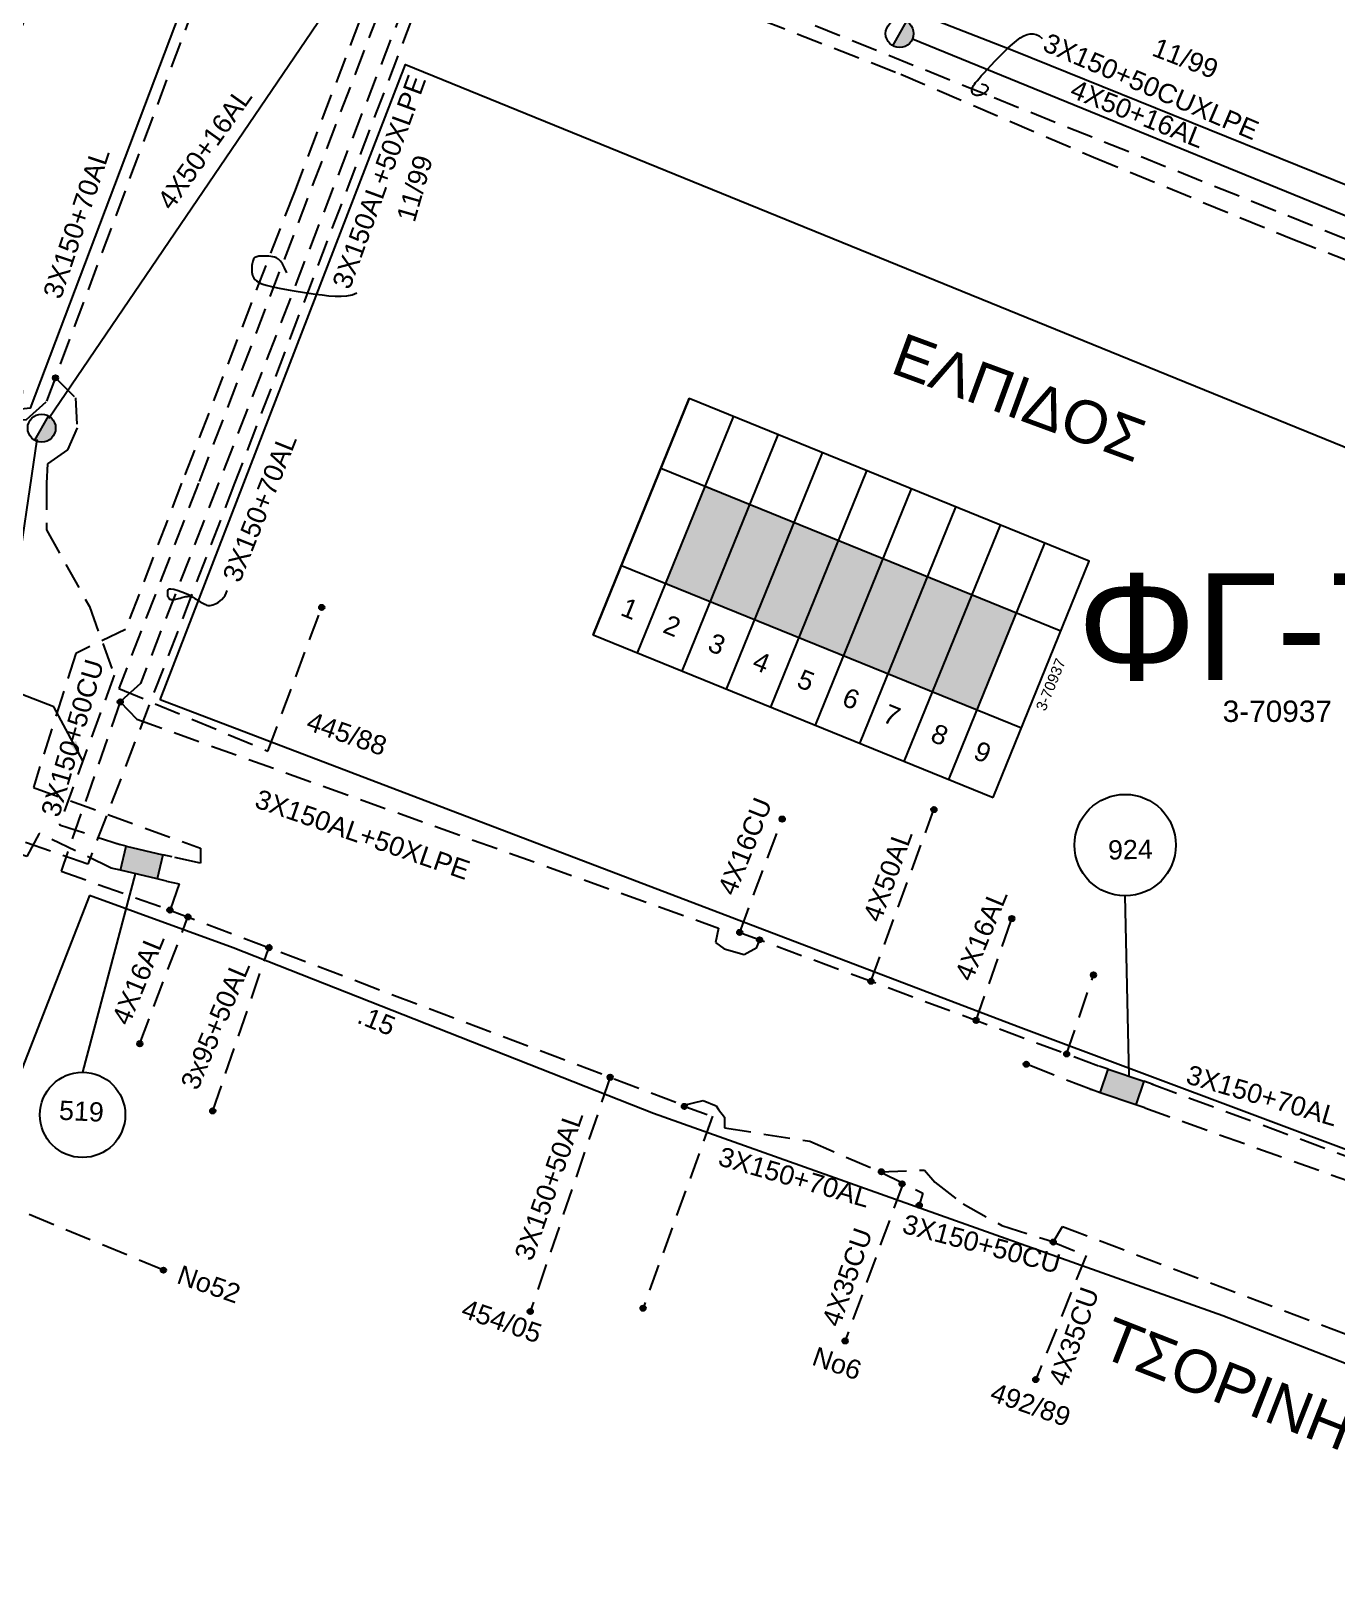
# Model space of a CAD drawing. Header units: millimetres. Extents: x -2238 to -1136, y 747 to 1272.
# Drawn here: x -1520.6 to -1457.7, y 1091.1 to 1165.8 of the extents above; entities that cross this region are included whole.
import ezdxf
from ezdxf.enums import TextEntityAlignment as Align

# ---------------------------------------------------------------- set-up
doc = ezdxf.new("R2010")
doc.units = ezdxf.units.MM
doc.linetypes.add('DASHED', pattern=[19.05, 12.7, -6.35])
for name, color, linetype in [('Link Box 4 Διευθύνσεων', 7, 'Continuous'), ('Άγνωστα', 7, 'Continuous'), ('Ασφαλειοκιβώτια Χ.Τ 9 αναχωρήσεων', 7, 'Continuous'), ('Γυμνά εναέρια ΧΤ (3Φ)   4x35CU', 7, 'Continuous'), ('Γυμνά εναέρια ΧΤ και ΦΟΠ (3Φ)   4x50+16AL', 7, 'Continuous'), ('Επιγραφές - Σχήματα', 7, 'Continuous'), ('Καλώδια ΧΤ   3x150+50AL', 7, 'DASHED'), ('Καλώδια ΧΤ   3x150+50CU', 7, 'DASHED'), ('Καλώδια ΧΤ   3x150AL+50XLPE', 7, 'DASHED'), ('Καλώδια ΧΤ   3x95+50CU', 7, 'DASHED'), ('Στύλος ΦΜ', 7, 'Continuous'), ('Στύλος ΦΜ @ 1', 7, 'Continuous'), ('Συνδέσεις', 7, 'Continuous'), ('Υπόβαθρο ΔΕΗ', 7, 'Continuous'), ('Υπόγεια Καλώδια Δικτύου ΧΤ   .15', 7, 'DASHED'), ('Υπόγεια καλώδια Δικτύου ΧΤ και Παρ. ΧΤ - 3X150+70 AL', 7, 'DASHED'), ('Υπόγεια καλώδια Παροχών ΧΤ   4x16AL', 7, 'DASHED'), ('Υπόγεια καλώδια Παροχών ΧΤ   4x16CU', 7, 'DASHED'), ('Υπόγεια καλώδια Παροχών ΧΤ   4x50AL', 7, 'DASHED')]:
    doc.layers.add(name, color=color, linetype=linetype)
doc.styles.get("Standard").update_dxf_attribs({"font": 'ARIAL.TTF'})
doc.linetypes.add('SYN_LINE', pattern='A,0.5,-0.0001,["/\\/\\/\\/",Standard,S=0.1,R=0,X=0,Y=-0.05],-0.25', length=0.7501)
doc.dimstyles.new('ISO-25', dxfattribs={"dimtxt": 2.5, "dimasz": 2.5, "dimexe": 1.25, "dimexo": 0.625, "dimtad": 1, "dimtxsty": 'Standard', "dimcen": 2.5, "dimadec": 0, "dimazin": 0, "dimtfac": 1, "dimtmove": 0, "dimatfit": 3, "dimfxl": 1, "dimarcsym": 0})

# ---------------------------------------------------------------- blocks, each defined once
blk = doc.blocks.new('_ΣΥΝΔΕΣΗ')
at = {"layer": 'Συνδέσεις', "linetype": 'SYN_LINE', "ltscale": 40}
blk.add_hatch(color=256, dxfattribs=at).paths.add_polyline_path([(0.5, -0.01, 1), (-0.5, -0.01, 1)])
at = {"layer": 'Συνδέσεις'}
blk.add_circle((0, -0.01), 0.5, dxfattribs=at)
blk = doc.blocks.new('ΥΠΑΡΧΩΝ ΤΣΙΜΕΝΤΕΝΙΟΣ ΣΤΥΛΟΣ')
at = {"layer": 'Στύλος ΦΜ'}
blk.add_hatch(color=256, dxfattribs=at).paths.add_polyline_path([(-1.29, -2.28, 0.574793), (2.62, 0, 0.268822), (1.3, 2.27)])
blk.add_line((-1.29, -2.28), (1.3, 2.27), dxfattribs=at)
blk.add_circle((0, 0), 2.62, dxfattribs=at)
at = {"layer": 'Στύλος ΦΜ', "flags": 4}
for tag, p in [('ΑΡΙΘΜΟΣ', (-4.68, 8.05)), ('ΤΥΠΟΣ', (-4.91, 3.03))]:
    blk.add_attdef(tag, p, '', height=4, dxfattribs=at)
blk = doc.blocks.new('LINK BOX 4 ΑΝΑΧΩΡΗΣΕΩΝ')
at = {"layer": 'Link Box 4 Διευθύνσεων', "ltscale": 40}
blk.add_hatch(color=256, dxfattribs=at).paths.add_polyline_path([(-3.54, 0), (-3.54, -4.67), (3.54, -4.67), (3.54, 0)])
for p, q in [((-3.54, 0), (-5.33, 0)), ((5.33, 0), (3.54, 0)), ((-3.54, -4.67), (-5.33, -4.67)), ((5.33, -4.67), (3.54, -4.67))]:
    blk.add_line(p, q, dxfattribs=at)
blk.add_lwpolyline([(-3.54, -4.67), (-3.54, 0), (3.54, 0), (3.54, -4.67)], close=True, dxfattribs=at)
blk = doc.blocks.new('ΑΣΦΑΛΕΙΟΚΙΒΩΤΙΟ ΥΠΟΣΤΑΘΜΟΥ 9 ΑΝΑΧΩΡΗΣΕΩΝ')
at = {"layer": 'Ασφαλειοκιβώτια Χ.Τ 9 αναχωρήσεων', "ltscale": 40}
for p, q in [((-23.8, 40.36), (24.02, 40.36)), ((-9.72, 40.36), (-9.72, -40.64)), ((9.94, 40.36), (9.94, -40.64)), ((-23.8, 31.36), (24.02, 31.36)), ((-23.8, 22.36), (24.02, 22.36)), ((-23.8, 13.36), (24.02, 13.36)), ((-23.8, 4.36), (24.02, 4.36)), ((-23.8, -4.64), (24.02, -4.64)), ((-23.8, -13.64), (24.02, -13.64)), ((-23.8, -22.64), (24.02, -22.64)), ((-23.8, -31.64), (24.02, -31.64))]:
    blk.add_line(p, q, dxfattribs=at)
at = {"layer": 'Ασφαλειοκιβώτια Χ.Τ 9 αναχωρήσεων'}
blk.add_lwpolyline([(-23.8, -40.64), (24.02, -40.64), (24.02, 40.36), (-23.8, 40.36)], close=True, dxfattribs=at)
for s, p in [('1', (-18.45, 37.24)), ('2', (-18.45, 28.67)), ('3', (-18.45, 19.6)), ('4', (-18.45, 10.58)), ('5', (-18.45, 1.57)), ('6', (-18.45, -7.57)), ('7', (-18.45, -15.81)), ('8', (-18.45, -25.5)), ('9', (-18.45, -34.19))]:
    blk.add_text(s, height=3.6, rotation=270, dxfattribs=at).set_placement(p)
at = {"layer": 'Ασφαλειοκιβώτια Χ.Τ 9 αναχωρήσεων', "ltscale": 40}
for tag, height, p in [('ΟΝΟΜΑ', 5, (-0.16, 44.31)), ('ΚΕΙΜΕΝΟ 1', 2, (17.06, 35.59)), ('ΚΕΙΜΕΝΟ 2', 2, (17.06, 26.88)), ('ΚΕΙΜΕΝΟ 3', 2, (17.06, 17.69)), ('ΚΕΙΜΕΝΟ 4', 2, (17.06, 8.71)), ('ΚΕΙΜΕΝΟ 5', 2, (17.06, -0.13)), ('ΚΕΙΜΕΝΟ 6', 2, (17.06, -9.05)), ('ΚΕΙΜΕΝΟ 7', 2, (17.06, -18.13)), ('ΚΕΙΜΕΝΟ 8', 2, (17.06, -26.85)), ('ΚΕΙΜΕΝΟ 9', 2, (17.06, -35.99)), ('ΣΧ', 2, (-0.1, -42.64))]:
    blk.add_attdef(tag, text='', height=height, dxfattribs=at).set_placement(p, align=Align.MIDDLE_CENTER)

msp = doc.modelspace()

# ---------------------------------------------------------------- hatches: boundary and pattern name
at = {"layer": 'Ασφαλειοκιβώτια Χ.Τ 9 αναχωρήσεων', "lineweight": 40, "ltscale": 0.1}
h = msp.add_hatch(color=133, dxfattribs=at)
h.dxf.hatch_style = 1
h.paths.add_polyline_path([(-1488.123, 1143.884), (-1490.021, 1139.212), (-1487.882, 1138.342), (-1485.983, 1143.014)])
h = msp.add_hatch(color=85, dxfattribs=at)
h.dxf.hatch_style = 1
h.paths.add_polyline_path([(-1485.983, 1143.014), (-1487.882, 1138.342), (-1485.743, 1137.473), (-1483.844, 1142.145)])
h = msp.add_hatch(color=1, dxfattribs=at)
h.dxf.hatch_style = 1
h.paths.add_polyline_path([(-1483.844, 1142.145), (-1485.743, 1137.473), (-1483.603, 1136.603), (-1481.705, 1141.275)])
h = msp.add_hatch(color=173, dxfattribs=at)
h.dxf.hatch_style = 1
h.paths.add_polyline_path([(-1481.705, 1141.275), (-1483.603, 1136.603), (-1481.464, 1135.734), (-1479.565, 1140.406)])
at = {"layer": 'Ασφαλειοκιβώτια Χ.Τ 9 αναχωρήσεων', "ltscale": 0.1}
h = msp.add_hatch(color=5, dxfattribs=at)
h.dxf.hatch_style = 1
h.paths.add_polyline_path([(-1479.565, 1140.406), (-1481.464, 1135.734), (-1479.325, 1134.864), (-1477.426, 1139.536)])
at = {"layer": 'Ασφαλειοκιβώτια Χ.Τ 9 αναχωρήσεων', "lineweight": 40, "ltscale": 0.1}
h = msp.add_hatch(color=30, dxfattribs=at)
h.dxf.hatch_style = 1
h.paths.add_polyline_path([(-1477.426, 1139.536), (-1479.325, 1134.864), (-1477.185, 1133.995), (-1475.287, 1138.667)])
h = msp.add_hatch(color=6, dxfattribs=at)
h.dxf.hatch_style = 1
h.paths.add_polyline_path([(-1475.287, 1138.667), (-1477.185, 1133.995), (-1475.046, 1133.125), (-1473.147, 1137.797)])

# ---------------------------------------------------------------- linework, layer by layer
at = {"layer": 'Άγνωστα', "color": 5, "linetype": 'DASHED', "lineweight": -2, "ltscale": 0.1}
msp.add_lwpolyline([(-1516.713, 1125.516), (-1520.175, 1127.185), (-1520.766, 1126.067), (-1530.798, 1129.5), (-1531.736, 1129.336), (-1532.792, 1129.336), (-1533.307, 1129.969), (-1533.565, 1130.625), (-1557.691, 1138.444), (-1558.662, 1138.02), (-1559.395, 1138.02), (-1559.739, 1138.925), (-1559.739, 1138.925), (-1559.875, 1139.395), (-1561.931, 1140.002), (-1564.589, 1132.611)], dxfattribs=at)
at = {"layer": 'Άγνωστα', "color": 30, "linetype": 'DASHED', "lineweight": -2, "ltscale": 0.1}
for points in [[(-1470.751, 1116.523), (-1469.441, 1120.38)], [(-1469.615, 1114.88), (-1469.553, 1114.858), (-1472.674, 1116.079)], [(-1489.232, 1114.09), (-1487.769, 1113.574), (-1491.119, 1104.345)]]:
    msp.add_lwpolyline(points, dxfattribs=at)
at = {"layer": 'Άγνωστα', "color": 6, "linetype": 'DASHED', "lineweight": -2, "ltscale": 0.1}
msp.add_lwpolyline([(-1466.965, 1113.976), (-1443.261, 1105.484), (-1443.261, 1105.484), (-1441.713, 1108.906)], dxfattribs=at)
at = {"layer": 'Γυμνά εναέρια ΧΤ (3Φ)   4x35CU', "color": 30, "linetype": 'DASHED', "lineweight": -2, "ltscale": 0.1}
for points in [[(-1478.606, 1110.351), (-1481.437, 1102.654)], [(-1471.534, 1107.59), (-1469.789, 1106.878), (-1472.224, 1100.909)]]:
    msp.add_lwpolyline(points, dxfattribs=at)
at = {"layer": 'Γυμνά εναέρια ΧΤ και ΦΟΠ (3Φ)   4x50+16AL', "color": 2, "ltscale": 0.1}
for points in [[(-1519.719, 1147.158), (-1501.549, 1173.871)], [(-1520.286, 1146.135), (-1525.84, 1108.445)]]:
    msp.add_lwpolyline(points, dxfattribs=at)
at = {"layer": 'Γυμνά εναέρια ΧΤ και ΦΟΠ (3Φ)   4x50+16AL', "color": 1, "ltscale": 0.1}
msp.add_lwpolyline([(-1478.15, 1165.41), (-1450.806, 1154.252)], dxfattribs=at)
at = {"layer": 'Επιγραφές - Σχήματα', "ltscale": 0.1}
for points in [[(-1474.831, 1163.247), (-1474.727, 1163.22), (-1474.648, 1163.19), (-1474.591, 1163.156), (-1474.554, 1163.12), (-1474.533, 1163.082), (-1474.527, 1163.042), (-1474.533, 1163.003), (-1474.547, 1162.964), (-1474.569, 1162.925), (-1474.596, 1162.889), (-1474.628, 1162.854), (-1474.665, 1162.822), (-1474.706, 1162.792), (-1474.75, 1162.765), (-1474.796, 1162.742), (-1474.844, 1162.722), (-1474.894, 1162.706), (-1474.944, 1162.694), (-1474.993, 1162.687), (-1475.041, 1162.684), (-1475.087, 1162.687), (-1475.13, 1162.695), (-1475.169, 1162.708), (-1475.204, 1162.728), (-1475.233, 1162.753), (-1475.256, 1162.783), (-1475.274, 1162.819), (-1475.285, 1162.858), (-1475.29, 1162.902), (-1475.289, 1162.949), (-1475.281, 1162.998), (-1475.267, 1163.049), (-1475.245, 1163.102), (-1475.214, 1163.16), (-1475.171, 1163.225), (-1475.115, 1163.301), (-1475.042, 1163.391), (-1474.951, 1163.498), (-1474.84, 1163.625), (-1474.705, 1163.775), (-1474.546, 1163.95), (-1474.367, 1164.144), (-1474.173, 1164.351), (-1473.969, 1164.562), (-1473.759, 1164.772), (-1473.549, 1164.973), (-1473.344, 1165.158), (-1473.149, 1165.32), (-1472.968, 1165.453), (-1472.799, 1165.554), (-1472.641, 1165.623), (-1472.49, 1165.658), (-1472.344, 1165.658), (-1472.2, 1165.621), (-1472.057, 1165.547), (-1471.912, 1165.433)], [(-1508.266, 1154.153), (-1508.364, 1154.397), (-1508.461, 1154.584), (-1508.558, 1154.72), (-1508.655, 1154.815), (-1508.751, 1154.876), (-1508.846, 1154.912), (-1508.94, 1154.93), (-1509.033, 1154.94), (-1509.124, 1154.948), (-1509.213, 1154.955), (-1509.299, 1154.959), (-1509.382, 1154.962), (-1509.46, 1154.962), (-1509.532, 1154.959), (-1509.599, 1154.953), (-1509.658, 1154.942), (-1509.711, 1154.927), (-1509.756, 1154.907), (-1509.795, 1154.882), (-1509.828, 1154.851), (-1509.856, 1154.813), (-1509.88, 1154.768), (-1509.899, 1154.716), (-1509.916, 1154.656), (-1509.93, 1154.588), (-1509.941, 1154.513), (-1509.948, 1154.434), (-1509.951, 1154.352), (-1509.949, 1154.268), (-1509.942, 1154.185), (-1509.929, 1154.104), (-1509.908, 1154.026), (-1509.881, 1153.955), (-1509.843, 1153.888), (-1509.792, 1153.826), (-1509.726, 1153.767), (-1509.642, 1153.712), (-1509.537, 1153.66), (-1509.408, 1153.61), (-1509.252, 1153.561), (-1509.068, 1153.512), (-1508.858, 1153.465), (-1508.623, 1153.417), (-1508.368, 1153.37), (-1508.095, 1153.323), (-1507.807, 1153.276), (-1507.507, 1153.228), (-1507.196, 1153.18), (-1506.88, 1153.132), (-1506.561, 1153.087), (-1506.245, 1153.052), (-1505.938, 1153.031), (-1505.643, 1153.029), (-1505.366, 1153.051), (-1505.112, 1153.101), (-1504.885, 1153.186)], [(-1512.794, 1138.583), (-1513.185, 1138.745), (-1513.481, 1138.853), (-1513.694, 1138.913), (-1513.84, 1138.936), (-1513.931, 1138.928), (-1513.98, 1138.899), (-1514, 1138.856), (-1514.006, 1138.808), (-1514.008, 1138.761), (-1514.008, 1138.717), (-1514.006, 1138.677), (-1514.002, 1138.639), (-1513.995, 1138.604), (-1513.985, 1138.572), (-1513.973, 1138.543), (-1513.957, 1138.518), (-1513.938, 1138.495), (-1513.915, 1138.476), (-1513.888, 1138.46), (-1513.856, 1138.448), (-1513.818, 1138.44), (-1513.775, 1138.436), (-1513.725, 1138.438), (-1513.669, 1138.443), (-1513.606, 1138.454), (-1513.537, 1138.469), (-1513.465, 1138.487), (-1513.391, 1138.506), (-1513.317, 1138.526), (-1513.245, 1138.545), (-1513.177, 1138.562), (-1513.114, 1138.576), (-1513.058, 1138.586), (-1513.007, 1138.591), (-1512.961, 1138.592), (-1512.918, 1138.588), (-1512.875, 1138.579), (-1512.831, 1138.565), (-1512.785, 1138.545), (-1512.735, 1138.519), (-1512.68, 1138.488), (-1512.621, 1138.453), (-1512.559, 1138.414), (-1512.494, 1138.373), (-1512.429, 1138.332), (-1512.363, 1138.293), (-1512.299, 1138.255), (-1512.238, 1138.222), (-1512.18, 1138.194), (-1512.124, 1138.172), (-1512.068, 1138.156), (-1512.012, 1138.149), (-1511.952, 1138.149), (-1511.889, 1138.158), (-1511.819, 1138.178), (-1511.742, 1138.207), (-1511.656, 1138.248), (-1511.565, 1138.3), (-1511.473, 1138.365), (-1511.384, 1138.441), (-1511.301, 1138.53), (-1511.229, 1138.631), (-1511.171, 1138.745), (-1511.131, 1138.873)]]:
    msp.add_lwpolyline(points, dxfattribs=at)
at = {"layer": 'Επιγραφές - Σχήματα', "lineweight": -2, "ltscale": 0.1}
for points in [[(-1515.563, 1125.244), (-1518.089, 1115.697)], [(-1467.731, 1115.503), (-1467.918, 1124.179)]]:
    msp.add_lwpolyline(points, dxfattribs=at)
at = {"layer": 'Επιγραφές - Σχήματα', "ltscale": 0.1}
for centre, radius in [((-1467.918, 1126.621), 2.442), ((-1518.089, 1113.644), 2.053)]:
    msp.add_circle(centre, radius, dxfattribs=at)
at = {"layer": 'Καλώδια ΧΤ   3x150+50AL', "color": 30, "linetype": 'DASHED', "lineweight": -2, "ltscale": 0.1}
msp.add_lwpolyline([(-1492.702, 1115.456), (-1496.543, 1104.188)], dxfattribs=at)
at = {"layer": 'Καλώδια ΧΤ   3x150+50CU', "color": 30, "linetype": 'DASHED', "lineweight": -2, "ltscale": 0.1}
msp.add_lwpolyline([(-1479.711, 1110.907), (-1477.571, 1110.985), (-1477.07, 1110.401), (-1475.714, 1109.359), (-1473.857, 1108.317), (-1471.458, 1107.566)], dxfattribs=at)
at = {"layer": 'Καλώδια ΧΤ   3x150AL+50XLPE', "color": 7, "linetype": 'DASHED', "ltscale": 0.1}
msp.add_lwpolyline([(-1488.337, 1190.272), (-1498.235, 1193.305), (-1504.48, 1173.79), (-1492.574, 1169.108), (-1478.719, 1163.714), (-1469.444, 1159.713), (-1459.925, 1155.807), (-1451.176, 1152.394), (-1439.798, 1147.713), (-1430.738, 1144.028), (-1403.912, 1133.434), (-1406.02, 1127.52), (-1385.733, 1119.545), (-1369.393, 1165.591), (-1367.239, 1166.769), (-1365.382, 1166.78)], dxfattribs=at)
at = {"layer": 'Καλώδια ΧΤ   3x150AL+50XLPE', "color": 5, "linetype": 'DASHED', "ltscale": 0.1}
msp.add_lwpolyline([(-1488.771, 1189.085), (-1497.251, 1192.209), (-1504.197, 1172.583), (-1502.723, 1171.613), (-1507.896, 1158.055), (-1513.321, 1144.028), (-1516.023, 1137), (-1518.417, 1135.845), (-1520.454, 1129.397), (-1512.411, 1126.468), (-1512.411, 1125.747), (-1513.776, 1126.053)], dxfattribs=at)
at = {"layer": 'Καλώδια ΧΤ   3x150AL+50XLPE', "color": 133, "linetype": 'DASHED', "ltscale": 0.1}
msp.add_lwpolyline([(-1488.988, 1188.491), (-1497.101, 1191.144), (-1503.355, 1172.924), (-1501.811, 1171.984), (-1512.513, 1144.028), (-1516.348, 1134.16), (-1509.169, 1131.146), (-1506.58, 1138.058)], dxfattribs=at)
at = {"layer": 'Καλώδια ΧΤ   3x150AL+50XLPE', "color": 2, "linetype": 'DASHED', "ltscale": 0.1}
msp.add_lwpolyline([(-1489.175, 1187.977), (-1496.405, 1189.966), (-1502.27, 1173.868), (-1474.225, 1162.585), (-1456.234, 1155.361), (-1441.441, 1149.435), (-1438.589, 1148.01), (-1437.811, 1148.183)], dxfattribs=at)
at = {"layer": 'Καλώδια ΧΤ   3x150AL+50XLPE', "color": 30, "linetype": 'DASHED', "lineweight": -2, "ltscale": 0.1}
for points in [[(-1516.276, 1133.512), (-1515.475, 1132.675), (-1487.494, 1122.63), (-1487.639, 1121.943), (-1487.215, 1121.625), (-1486.26, 1121.352), (-1485.639, 1121.701), (-1485.488, 1122.124)], [(-1486.467, 1122.422), (-1469.166, 1115.992)], [(-1471.38, 1107.527), (-1470.935, 1108.268), (-1447.534, 1099.401), (-1424.845, 1090.275), (-1427.893, 1082.451), (-1426.347, 1081.897), (-1425.455, 1084.078)]]:
    msp.add_lwpolyline(points, dxfattribs=at)
at = {"layer": 'Καλώδια ΧΤ   3x95+50CU', "color": 30, "linetype": 'DASHED', "lineweight": -2, "ltscale": 0.1}
msp.add_lwpolyline([(-1511.823, 1113.834), (-1509.066, 1121.853)], dxfattribs=at)
at = {"layer": 'Υπόβαθρο ΔΕΗ', "ltscale": 0.1}
for points in [[(-1407.667, 1138.313), (-1429.677, 1147.077), (-1451.043, 1155.846), (-1473.294, 1164.837), (-1498.219, 1174.558), (-1486.687, 1204.597), (-1435.792, 1183.543), (-1396.828, 1166.747), (-1407.654, 1138.308)], [(-1538.43, 1176.95), (-1512.949, 1167.931), (-1520.608, 1147.642), (-1526.48, 1146.995), (-1540.334, 1172.52), (-1538.43, 1176.95)]]:
    msp.add_lwpolyline(points, dxfattribs=at)
at = {"layer": 'Υπόβαθρο ΔΕΗ', "lineweight": -2, "ltscale": 0.1}
for points in [[(-1514.358, 1133.609), (-1502.547, 1164.171), (-1411.389, 1127.075), (-1421.824, 1098.684), (-1473.065, 1117.881), (-1514.358, 1133.609)], [(-1517.749, 1124.204), (-1533.948, 1082.749), (-1511.181, 1074.125), (-1480.231, 1062.47), (-1459.639, 1054.545), (-1440.533, 1047.302), (-1429.572, 1077.967), (-1425.723, 1089.391), (-1463.22, 1103.974), (-1490.621, 1113.715), (-1510.846, 1121.687), (-1517.749, 1124.204)]]:
    msp.add_lwpolyline(points, dxfattribs=at)
at = {"layer": 'Υπόγεια Καλώδια Δικτύου ΧΤ   .15', "color": 30, "linetype": 'DASHED', "lineweight": -2, "ltscale": 0.1}
for points in [[(-1514.051, 1124.888), (-1513.435, 1124.753), (-1513.885, 1123.498)], [(-1513.885, 1123.498), (-1489.295, 1114.163)]]:
    msp.add_lwpolyline(points, dxfattribs=at)
at = {"layer": 'Υπόγεια καλώδια Δικτύου ΧΤ και Παρ. ΧΤ - 3X150+70 AL', "color": 30, "linetype": 'DASHED', "ltscale": 0.1}
msp.add_lwpolyline([(-1491.667, 1181.594), (-1496.376, 1183.122), (-1511.545, 1144.028), (-1515.303, 1134.401), (-1516.276, 1133.512), (-1519.126, 1125.374), (-1513.885, 1123.498)], dxfattribs=at)
at = {"layer": 'Υπόγεια καλώδια Δικτύου ΧΤ και Παρ. ΧΤ - 3X150+70 AL', "color": 5, "linetype": 'DASHED', "ltscale": 0.1}
for points in [[(-1491.884, 1180.999), (-1496.119, 1182.38), (-1510.77, 1144.028), (-1517.84, 1125.702), (-1531.374, 1130.441)], [(-1535.757, 1162.84), (-1533.22, 1158.247), (-1530.085, 1152.647), (-1527.001, 1146.666), (-1520.788, 1147.096), (-1519.812, 1147.98), (-1512.257, 1168.184), (-1519.11, 1170.637), (-1521.452, 1164.96)], [(-1519.392, 1149.104), (-1518.426, 1148.145), (-1518.356, 1146.688), (-1518.808, 1145.63), (-1519.78, 1144.971), (-1519.819, 1144.028), (-1519.819, 1141.782), (-1517.763, 1138.108), (-1516.565, 1134.79), (-1519.205, 1127.599), (-1516.283, 1126.645)]]:
    msp.add_lwpolyline(points, dxfattribs=at)
at = {"layer": 'Υπόγεια καλώδια Δικτύου ΧΤ και Παρ. ΧΤ - 3X150+70 AL', "color": 6, "linetype": 'DASHED', "lineweight": -2, "ltscale": 0.1}
msp.add_lwpolyline([(-1466.643, 1115.131), (-1447.104, 1107.893)], dxfattribs=at)
at = {"layer": 'Υπόγεια καλώδια Δικτύου ΧΤ και Παρ. ΧΤ - 3X150+70 AL', "color": 30, "linetype": 'DASHED', "lineweight": -2, "ltscale": 0.1}
msp.add_lwpolyline([(-1489.15, 1114.108), (-1488.227, 1114.334), (-1487.592, 1114.076), (-1487.487, 1113.899), (-1487.193, 1113.535), (-1487.193, 1113.018), (-1483.088, 1112.374), (-1479.711, 1110.907), (-1477.655, 1109.873), (-1477.823, 1109.296)], dxfattribs=at)
at = {"layer": 'Υπόγεια καλώδια Δικτύου ΧΤ και Παρ. ΧΤ - 3X150+70 AL', "color": 2, "linetype": 'DASHED', "lineweight": -2, "ltscale": 0.1}
msp.add_lwpolyline([(-1514.197, 1106.174), (-1524.13, 1110.284), (-1534.813, 1082.601), (-1520.599, 1076.869)], dxfattribs=at)
at = {"layer": 'Υπόγεια καλώδια Παροχών ΧΤ   4x16AL', "color": 30, "linetype": 'DASHED', "lineweight": -2, "ltscale": 0.1}
for points in [[(-1515.332, 1117.071), (-1513.017, 1123.168)], [(-1475.099, 1118.155), (-1473.373, 1123.091)]]:
    msp.add_lwpolyline(points, dxfattribs=at)
at = {"layer": 'Υπόγεια καλώδια Παροχών ΧΤ   4x16CU', "color": 30, "linetype": 'DASHED', "lineweight": -2, "ltscale": 0.1}
msp.add_lwpolyline([(-1486.467, 1122.422), (-1484.401, 1127.928)], dxfattribs=at)
at = {"layer": 'Υπόγεια καλώδια Παροχών ΧΤ   4x50AL', "color": 30, "linetype": 'DASHED', "lineweight": -2, "ltscale": 0.1}
msp.add_lwpolyline([(-1480.159, 1120.054), (-1477.122, 1128.33)], dxfattribs=at)

# ---------------------------------------------------------------- block references
at = {"layer": 'Link Box 4 Διευθύνσεων', "ltscale": 0.1}
for p, xscale, yscale, zscale, rotation in [((-1515.107, 1126.367), 0.2565857821764344, 0.2565857821764344, 0.2565857821764344, 346.7130786530924), ((-1467.872, 1115.551), 0.2565857821765346, 0.2565857821765346, 0.2565857821765346, 341.1621590856575)]:
    msp.add_blockref('LINK BOX 4 ΑΝΑΧΩΡΗΣΕΩΝ', p, dxfattribs=dict(at, xscale=xscale, yscale=yscale, zscale=zscale, rotation=rotation))
at = {"layer": 'Ασφαλειοκιβώτια Χ.Τ 9 αναχωρήσεων', "ltscale": 0.1}
ref = msp.add_blockref('ΑΣΦΑΛΕΙΟΚΙΒΩΤΙΟ ΥΠΟΣΤΑΘΜΟΥ 9 ΑΝΑΧΩΡΗΣΕΩΝ', (-1481.627, 1138.492), dxfattribs=dict(at, xscale=0.2565857821764941, yscale=0.2565857821764941, zscale=0.2565857821764941, rotation=67.88164203146385))
ref.add_attrib('ΣΧ', '3-70937', dxfattribs={"ltscale": 40, "height": 0.5132, "rotation": 67.88164}).set_placement((-1471.501, 1134.347), align=Align.MIDDLE_CENTER)
at = {"layer": 'Καλώδια ΧΤ   3x150+50AL', "linetype": 'DASHED', "ltscale": 0.1, "xscale": 0.2565857821764941, "yscale": 0.2565857821764941, "zscale": 0.2565857821764941}
for p in [(-1492.702, 1115.456), (-1496.543, 1104.188)]:
    msp.add_blockref('_ΣΥΝΔΕΣΗ', p, dxfattribs=at)
at = {"layer": 'Στύλος ΦΜ @ 1', "ltscale": 0.1, "xscale": 0.2565857821764941, "yscale": 0.2565857821764941, "zscale": 0.2565857821764941}
msp.add_blockref('ΥΠΑΡΧΩΝ ΤΣΙΜΕΝΤΕΝΙΟΣ ΣΤΥΛΟΣ', (-1478.772, 1165.664), dxfattribs=at)
at = {"layer": 'Στύλος ΦΜ @ 1', "ltscale": 0.1}
ref = msp.add_blockref('ΥΠΑΡΧΩΝ ΤΣΙΜΕΝΤΕΝΙΟΣ ΣΤΥΛΟΣ', (-1520.057, 1146.681), dxfattribs=dict(at, xscale=0.2565857821764941, yscale=0.2565857821764941, zscale=0.2565857821764941))
ref.add_attrib('ΤΥΠΟΣ', '11ΛB', (-1524.366, 1148.137), dxfattribs={"layer": 'Στύλος ΦΜ', "height": 1.0263, "flags": 4})
at = {"layer": 'Συνδέσεις', "ltscale": 0.1, "xscale": 0.2565857821764941, "yscale": 0.2565857821764941, "zscale": 0.2565857821764941}
for p in [(-1519.392, 1149.104), (-1506.58, 1138.058), (-1516.276, 1133.512), (-1484.421, 1127.874), (-1513.885, 1123.498), (-1486.466, 1122.425), (-1485.509, 1122.066), (-1509.123, 1121.69), (-1469.441, 1120.38), (-1472.674, 1116.079), (-1470.733, 1116.575), (-1511.823, 1113.834), (-1489.127, 1114.053), (-1479.646, 1110.91), (-1478.652, 1110.329), (-1477.823, 1109.296), (-1471.38, 1107.527), (-1514.197, 1106.174), (-1491.119, 1104.345), (-1481.394, 1102.772), (-1472.224, 1100.909)]:
    msp.add_blockref('_ΣΥΝΔΕΣΗ', p, dxfattribs=at)
at = {"layer": 'Υπόγεια καλώδια Παροχών ΧΤ   4x16AL', "linetype": 'DASHED', "ltscale": 0.1, "xscale": 0.2565857821764941, "yscale": 0.2565857821764941, "zscale": 0.2565857821764941}
for p in [(-1513.017, 1123.168), (-1473.373, 1123.091), (-1475.086, 1118.192), (-1515.332, 1117.071)]:
    msp.add_blockref('_ΣΥΝΔΕΣΗ', p, dxfattribs=at)
at = {"layer": 'Υπόγεια καλώδια Παροχών ΧΤ   4x50AL', "linetype": 'DASHED', "ltscale": 0.1, "xscale": 0.2565857821764941, "yscale": 0.2565857821764941, "zscale": 0.2565857821764941}
for p in [(-1477.122, 1128.33), (-1480.151, 1120.075)]:
    msp.add_blockref('_ΣΥΝΔΕΣΗ', p, dxfattribs=at)

# ---------------------------------------------------------------- texts
at = {"layer": 'Γυμνά εναέρια ΧΤ (3Φ)   4x35CU', "color": 7, "ltscale": 0.1, "char_height": 0.9237, "width": 86.4036, "attachment_point": 1, "rotation": 70.79149}
for insert in [(-1482.538, 1103.686), (-1471.632, 1100.838)]:
    msp.add_mtext('4X35CU', dxfattribs=dict(at, insert=insert))
at = {"layer": 'Γυμνά εναέρια ΧΤ και ΦΟΠ (3Φ)   4x50+16AL', "color": 7, "ltscale": 0.1, "char_height": 0.9237, "width": 86.4036, "attachment_point": 1}
for insert, rotation in [((-1470.297, 1163.484), 338.36483), ((-1514.557, 1157.642), 54.59178)]:
    msp.add_mtext('4X50+16AL', dxfattribs=dict(at, insert=insert, rotation=rotation))
at = {"layer": 'Επιγραφές - Σχήματα', "ltscale": 0.1, "char_height": 0.9237, "width": 86.4036, "attachment_point": 1}
for s, insert, rotation in [('11/99', (-1466.355, 1165.487), 338.9278), ('11/99', (-1503, 1156.79), 74.04998), ('519', (-1519.195, 1114.335), 357.23653)]:
    msp.add_mtext(s, dxfattribs=dict(at, insert=insert, rotation=rotation))
at = {"layer": 'Επιγραφές - Σχήματα', "ltscale": 0.1, "attachment_point": 5}
for s, insert, char_height, rotation in [('ΕΛΠΙΔΟΣ', (-1473.02, 1148.144), 2.0527, 339.80281), ('445/88', (-1505.372, 1131.976), 0.9237, 340.87832), ('924', (-1467.666, 1126.401), 0.9237, 1.18938), ('No52', (-1512.009, 1105.491), 0.9237, 340.87832), ('454/05', (-1497.918, 1103.721), 0.9237, 340.87832), ('ΤΣΟΡΙΝΗΣ', (-1462.153, 1100.364), 2.0527, 338.57376), ('No6', (-1481.784, 1101.684), 0.9237, 340.87832), ('492/89', (-1472.469, 1099.697), 0.9237, 340.87832)]:
    msp.add_mtext(s, dxfattribs=dict(at, insert=insert, char_height=char_height, rotation=rotation))
at = {"layer": 'Επιγραφές - Σχήματα', "attachment_point": 1}
for s, insert, char_height, width in [('Φ{\\fArial|b0|i0|c204|p34;Г}-79', (-1470.222, 1139.692), 5.13172, 11.2048), ('3-70937', (-1463.227, 1133.573), 1.0263, 2.69672)]:
    msp.add_mtext(s, dxfattribs=dict(at, insert=insert, char_height=char_height, width=width))
at = {"layer": 'Καλώδια ΧΤ   3x150+50AL', "color": 7, "linetype": 'DASHED', "ltscale": 0.1, "insert": (-1497.331, 1106.868), "char_height": 0.9237, "width": 86.4036, "attachment_point": 1, "rotation": 70.65999}
msp.add_mtext('3X150+50AL', dxfattribs=at)
at = {"layer": 'Καλώδια ΧΤ   3x150+50CU', "color": 7, "linetype": 'DASHED', "ltscale": 0.1, "char_height": 0.9237, "width": 86.4036, "attachment_point": 1}
for insert, rotation in [((-1520.11, 1128.167), 73.76733), ((-1478.469, 1108.879), 345.218)]:
    msp.add_mtext('3X150+50CU', dxfattribs=dict(at, insert=insert, rotation=rotation))
at = {"layer": 'Καλώδια ΧΤ   3x150AL+50XLPE', "color": 7, "linetype": 'DASHED', "ltscale": 0.1, "char_height": 0.92371, "width": 14.29102, "attachment_point": 5}
for s, insert, rotation in [('3X150+50CUXLPE', (-1466.673, 1163.112), 336.86236), ('3X150AL+50XLPE', (-1503.815, 1158.531), 70.00134), ('3X150AL+50XLPE', (-1504.617, 1127.127), 340.95275)]:
    msp.add_mtext(s, dxfattribs=dict(at, insert=insert, rotation=rotation))
at = {"layer": 'Καλώδια ΧΤ   3x95+50CU', "linetype": 'DASHED', "lineweight": 40, "ltscale": 0.1, "insert": (-1513.403, 1115.132), "char_height": 0.9237, "width": 86.4036, "attachment_point": 1, "rotation": 67.17302}
msp.add_mtext('3x95+50AL', dxfattribs=at)
at = {"layer": 'Υπόγεια Καλώδια Δικτύου ΧΤ   .15', "color": 7, "linetype": 'DASHED', "ltscale": 0.1, "insert": (-1504.597, 1118.95), "char_height": 0.9237, "width": 86.4036, "attachment_point": 1, "rotation": 338.13023}
msp.add_mtext('.15', dxfattribs=at)
at = {"layer": 'Υπόγεια καλώδια Δικτύου ΧΤ και Παρ. ΧΤ - 3X150+70 AL', "color": 7, "linetype": 'DASHED', "ltscale": 0.1, "char_height": 0.9237, "width": 86.4036, "attachment_point": 1}
for insert, rotation in [((-1520.015, 1153.126), 71.54868), ((-1511.382, 1139.534), 68.34012), ((-1464.792, 1116.065), 343.75224), ((-1487.31, 1112.126), 343.98641)]:
    msp.add_mtext('3X150+70AL', dxfattribs=dict(at, insert=insert, rotation=rotation))
at = {"layer": 'Υπόγεια καλώδια Παροχών ΧΤ   4x16AL', "color": 7, "linetype": 'DASHED', "ltscale": 0.1, "char_height": 0.9237, "width": 86.4036, "attachment_point": 1}
for insert, rotation in [((-1476.155, 1120.357), 67.60349), ((-1516.712, 1118.238), 67.68789)]:
    msp.add_mtext('4X16AL', dxfattribs=dict(at, insert=insert, rotation=rotation))
at = {"layer": 'Υπόγεια καλώδια Παροχών ΧΤ   4x16CU', "color": 7, "linetype": 'DASHED', "ltscale": 0.1, "insert": (-1487.555, 1124.471), "char_height": 0.9237, "width": 86.4036, "attachment_point": 1, "rotation": 68.18252}
msp.add_mtext('4X16CU', dxfattribs=at)
at = {"layer": 'Υπόγεια καλώδια Παροχών ΧΤ   4x50AL', "color": 7, "linetype": 'DASHED', "ltscale": 0.1, "insert": (-1480.562, 1123.164), "char_height": 0.9237, "width": 86.4036, "attachment_point": 1, "rotation": 70.05921}
msp.add_mtext('4X50AL', dxfattribs=at)

# ---------------------------------------------------------------- leaders
at = {"layer": 'Επιγραφές - Σχήματα', "ltscale": 0.1}
msp.add_leader([(-1518.076, 1130.676), (-1519.467, 1133.268), (-1525.078, 1135.448)], dimstyle='ISO-25', override={"dimasz": 1, "dimgap": 0.625, "dimtad": 0}, dxfattribs=at)

doc.saveas('drawing.dxf')
